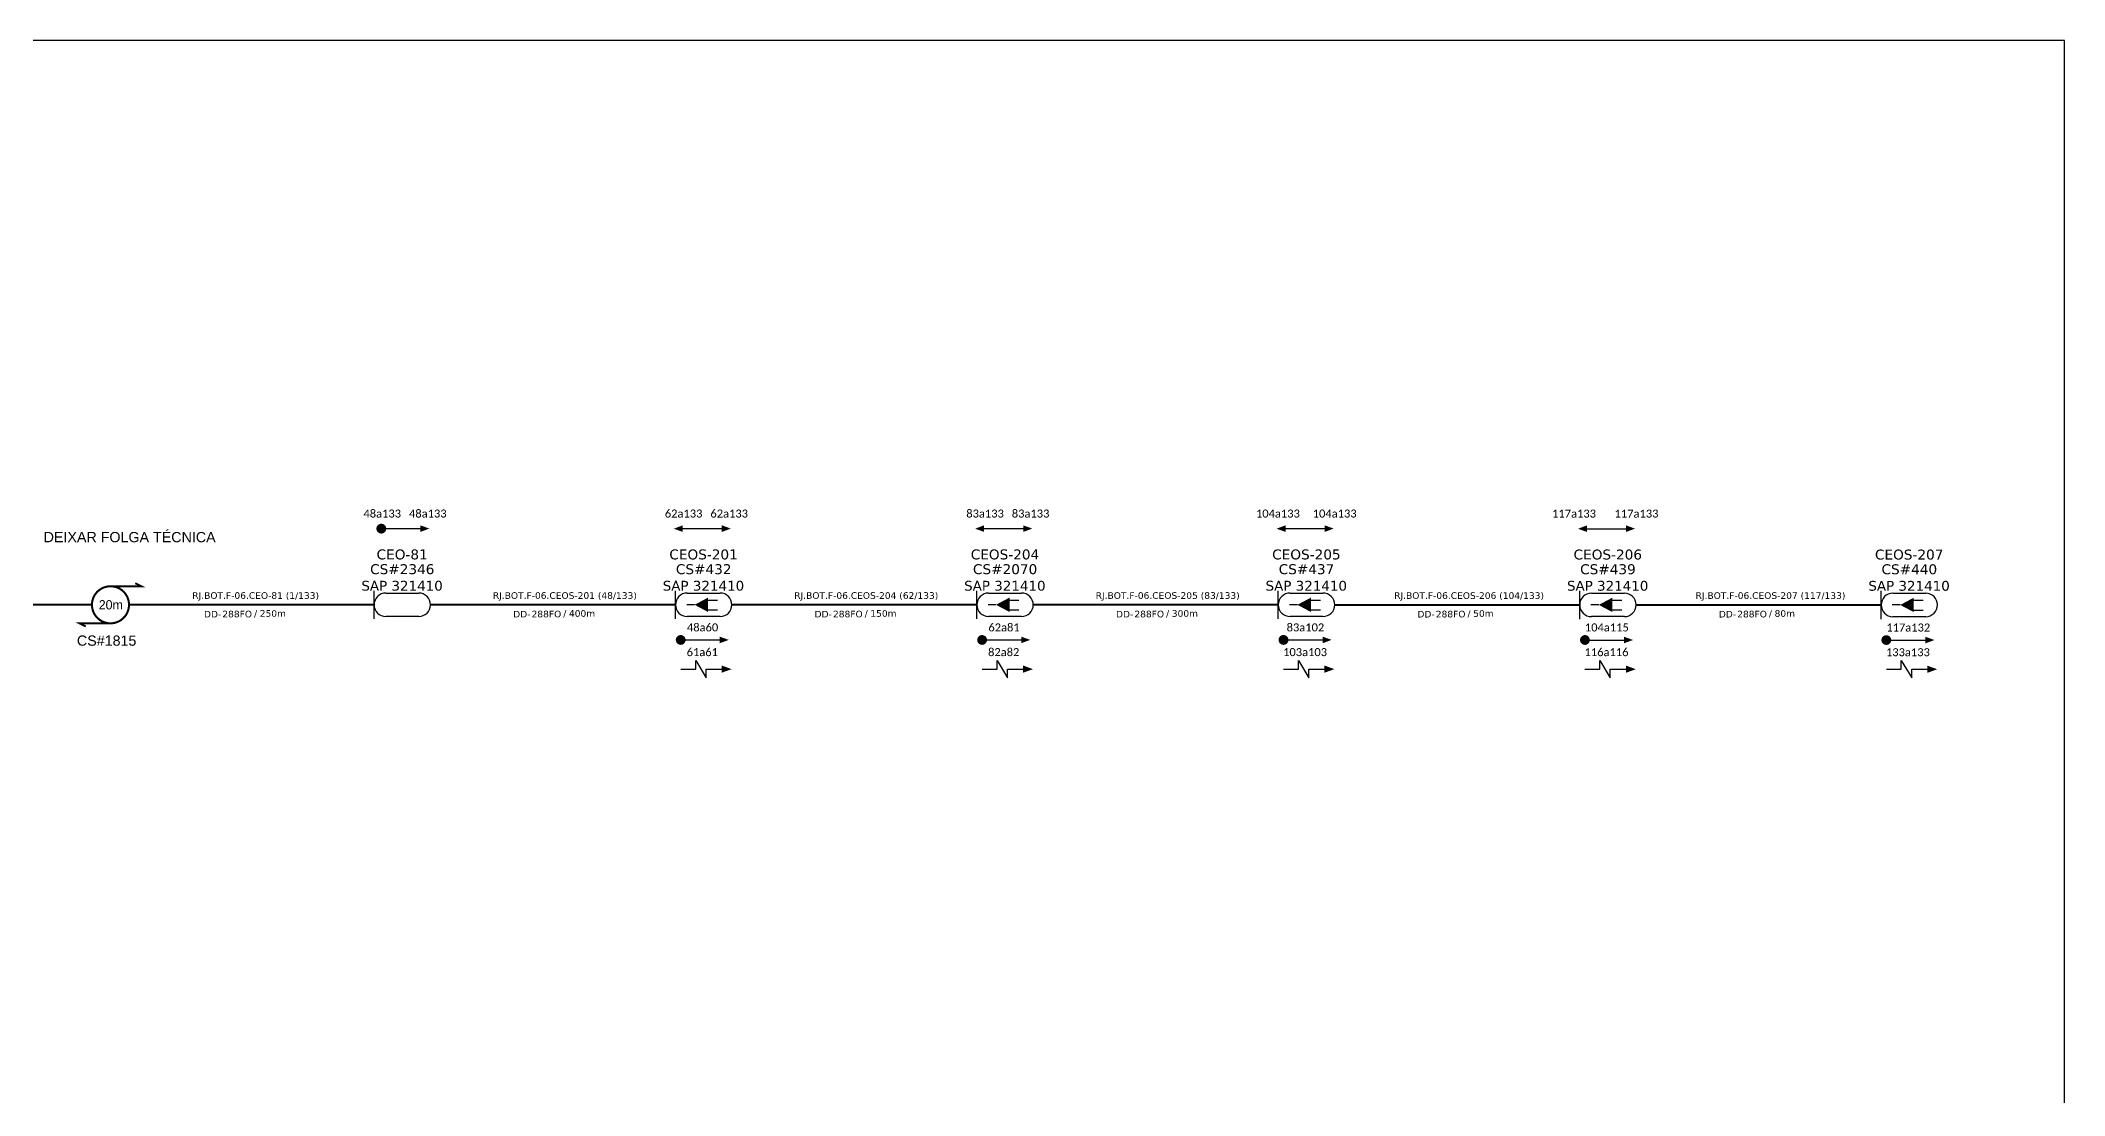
# Model space of a CAD drawing. Header units: metres. Extents: x -1286 to 459, y -500 to 94.
# Drawn here: x -903.9 to -445.1, y -144.8 to 94.2 of the extents above; entities that cross this region are included whole.
import ezdxf
from ezdxf.enums import TextEntityAlignment as Align

# ---------------------------------------------------------------- set-up
doc = ezdxf.new("R2010")
doc.units = ezdxf.units.M
for name, color, linetype in [('20.4-CEOS', 1, 'Continuous'), ('20.5-CABO AÉREO', 1, 'Continuous'), ('CEO', 1, 'Continuous'), ('SETA', 7, 'Continuous')]:
    doc.layers.add(name, color=color, linetype=linetype)
doc.layers.add('40.1-ETIQUETAS', color=1, linetype='Continuous', lineweight=20)
doc.styles.add('ARIAL', font='arial.ttf')
doc.styles.add('siredit', font='verdana.ttf')

# ---------------------------------------------------------------- blocks, each defined once
blk = doc.blocks.new('ETIQUETA_RS5F')
at = {"layer": '40.1-ETIQUETAS', "color": 0, "style": 'siredit'}
blk.add_text('/', height=1.5, dxfattribs=at).set_placement((1.55, -1.95), align=Align.MIDDLE_RIGHT)
for tag, p in [('ETIQUETA_R_PRIMARIA', (1.18, 4.1)), ('ETIQUETA_R_SECUNDARIA', (1.18, 2.1)), ('F_ATIVAS/F_MORTAS', (1.11, -4.24))]:
    blk.add_attdef(tag, text='', height=1.5, dxfattribs=at).set_placement(p, align=Align.MIDDLE_CENTER)
for tag, p in [('TIPO_CABO', (-6.62, -2.12)), ('CAP_CABO', (0.37, -2.09))]:
    blk.add_attdef(tag, text='', height=1.5, dxfattribs=at).set_placement(p, align=Align.MIDDLE_RIGHT)
blk.add_attdef('METROS', text='', height=1.5, dxfattribs=at).set_placement((2.11, -1.95), align=Align.MIDDLE_LEFT)
for tag, p in [('FUSÃO_1', (0.82, -8.39)), ('FUSÃO_2', (0.82, -10.6)), ('FUSÃO_3', (0.82, -12.93)), ('FUSÃO_4', (0.82, -15.14)), ('FUSÃO_5', (0.82, -17.16))]:
    blk.add_attdef(tag, text='', height=1.5, dxfattribs=at).set_placement(p, align=Align.CENTER)

msp = doc.modelspace()

# ---------------------------------------------------------------- linework, layer by layer
msp.add_lwpolyline([(-1286.07, -499.81), (-445.07, -499.81), (-445.07, 94.19), (-1286.07, 94.19)], close=True)
at = {"color": 7}
for points, const_width in [([(-827.23, -16.4, 1), (-826.11, -16.39, 1)], 1.11), ([(-888.07, -29.45, 1.000012), (-888.07, -37.85, 0.999978)], 0.467), ([(-759.35, -41.62, 1), (-758.24, -41.61, 1)], 1.11), ([(-691.02, -41.62, 1), (-689.91, -41.61, 1)], 1.11), ([(-622.69, -41.62, 1), (-621.57, -41.61, 1)], 1.11), ([(-554.35, -41.63, 1), (-553.24, -41.62, 1)], 1.11), ([(-486.02, -41.64, 1), (-484.91, -41.64, 1)], 1.11)]:
    msp.add_lwpolyline(points, format="xyb", close=True, dxfattribs=dict(at, const_width=const_width))
for points in [[(-826.67, -16.4), (-817.8, -16.4)], [(-758.34, -16.4), (-749.47, -16.4)], [(-690, -16.4), (-681.14, -16.4)], [(-621.67, -16.4), (-612.8, -16.4)], [(-553.34, -16.41), (-544.47, -16.41)], [(-758.8, -41.61), (-749.93, -41.61)], [(-690.46, -41.61), (-681.6, -41.61)], [(-622.13, -41.61), (-613.26, -41.61)], [(-553.8, -41.63), (-544.93, -41.63)], [(-485.46, -41.64), (-476.6, -41.64)], [(-755.4, -48.23), (-755.4, -46.26), (-753.05, -50.19), (-753.05, -48.23)], [(-687.07, -48.23), (-687.07, -46.26), (-684.72, -50.19), (-684.72, -48.23)], [(-618.73, -48.23), (-618.73, -46.26), (-616.38, -50.19), (-616.38, -48.23)], [(-550.4, -48.24), (-550.4, -46.27), (-548.05, -50.2), (-548.05, -48.24)], [(-482.07, -48.25), (-482.07, -46.29), (-479.72, -50.21), (-479.72, -48.25)]]:
    msp.add_lwpolyline(points, dxfattribs=at)
at = {"color": 7, "const_width": 0.438}
for points in [[(-888.07, -29.45), (-881.07, -29.45), (-882.47, -28.75)], [(-888.07, -37.85), (-895.07, -37.85), (-893.67, -38.55)]]:
    msp.add_lwpolyline(points, dxfattribs=at)
at = {"layer": '20.4-CEOS', "color": 7}
for p, q in [((-825.65, -30.99), (-818.19, -30.99)), ((-757.32, -30.99), (-749.86, -30.99)), ((-688.99, -30.99), (-681.53, -30.99)), ((-620.65, -30.99), (-613.19, -30.99)), ((-552.32, -31.01), (-544.86, -31.01)), ((-483.99, -31.02), (-476.53, -31.02)), ((-818.19, -36.31), (-825.65, -36.31)), ((-749.86, -36.31), (-757.32, -36.31)), ((-681.53, -36.31), (-688.99, -36.31)), ((-613.19, -36.31), (-620.65, -36.31)), ((-544.86, -36.33), (-552.32, -36.33)), ((-476.53, -36.34), (-483.99, -36.34))]:
    msp.add_line(p, q, dxfattribs=at)
for points in [[(-828.31, -36.86), (-828.31, -30.45)], [(-759.98, -36.86), (-759.98, -30.45)], [(-691.64, -36.86), (-691.64, -30.45)], [(-623.31, -36.86), (-623.31, -30.45)], [(-554.98, -36.87), (-554.98, -30.46)], [(-486.64, -36.89), (-486.64, -30.47)], [(-755.65, -33.65), (-757.44, -33.65)], [(-752.71, -32.6), (-750.44, -32.6)], [(-752.71, -34.81), (-750.44, -34.81)], [(-687.32, -33.65), (-689.11, -33.65)], [(-684.37, -32.6), (-682.11, -32.6)], [(-684.37, -34.81), (-682.11, -34.81)], [(-618.98, -33.65), (-620.78, -33.65)], [(-616.04, -32.6), (-613.77, -32.6)], [(-616.04, -34.81), (-613.77, -34.81)], [(-550.65, -33.67), (-552.44, -33.67)], [(-547.71, -32.61), (-545.44, -32.61)], [(-547.71, -34.82), (-545.44, -34.82)], [(-482.32, -33.68), (-484.11, -33.68)], [(-479.37, -32.62), (-477.11, -32.62)], [(-479.37, -34.84), (-477.11, -34.84)]]:
    msp.add_lwpolyline(points, dxfattribs=at)
for points in [[(-755.65, -33.65, 0, 3.28, 0), (-752.57, -33.65, 3.28, 3.28, 0)], [(-687.32, -33.65, 0, 3.28, 0), (-684.24, -33.65, 3.28, 3.28, 0)], [(-618.98, -33.65, 0, 3.28, 0), (-615.9, -33.65, 3.28, 3.28, 0)], [(-550.65, -33.67, 0, 3.28, 0), (-547.57, -33.67, 3.28, 3.28, 0)], [(-482.32, -33.68, 0, 3.28, 0), (-479.24, -33.68, 3.28, 3.28, 0)]]:
    msp.add_lwpolyline(points, format="xyseb", dxfattribs=at)
for centre, start, end in [((-825.65, -33.65), 90, 270), ((-818.19, -33.65), 270, 90), ((-757.32, -33.65), 90, 270), ((-749.86, -33.65), 270, 90), ((-688.99, -33.65), 90, 270), ((-681.53, -33.65), 270, 90), ((-620.65, -33.65), 90, 270), ((-613.19, -33.65), 270, 90), ((-552.32, -33.67), 90, 270), ((-544.86, -33.67), 270, 90), ((-483.99, -33.68), 90, 270), ((-476.53, -33.68), 270, 90)]:
    msp.add_arc(centre, 2.66, start, end, dxfattribs=at)
at = {"layer": '20.5-CABO AÉREO', "color": 7, "ltscale": 8, "const_width": 0.444}
for points in [[(-947.82, -33.65), (-892.27, -33.65)], [(-883.87, -33.65), (-828.31, -33.65)], [(-815.53, -33.65), (-759.98, -33.65)], [(-747.2, -33.65), (-691.64, -33.65)], [(-678.87, -33.65), (-623.31, -33.65)], [(-610.53, -33.67), (-554.98, -33.67)], [(-542.2, -33.68), (-486.64, -33.68)]]:
    msp.add_lwpolyline(points, dxfattribs=at)
at = {"layer": 'SETA', "color": 7}
for points in [[(-758.8, -48.23), (-755.4, -48.23)], [(-753.05, -48.23), (-749.5, -48.23)], [(-690.46, -48.23), (-687.07, -48.23)], [(-684.72, -48.23), (-681.17, -48.23)], [(-622.13, -48.23), (-618.73, -48.23)], [(-616.38, -48.23), (-612.84, -48.23)], [(-553.8, -48.24), (-550.4, -48.24)], [(-548.05, -48.24), (-544.5, -48.24)], [(-485.46, -48.25), (-482.07, -48.25)], [(-479.72, -48.25), (-476.17, -48.25)]]:
    msp.add_lwpolyline(points, dxfattribs=at)
for points in [[(-817.81, -15.65), (-815.77, -16.38), (-817.8, -17.14)], [(-758.33, -17.14), (-760.37, -16.41), (-758.34, -15.65)], [(-749.47, -15.65), (-747.43, -16.38), (-749.47, -17.14)], [(-690, -17.14), (-692.04, -16.41), (-690.01, -15.65)], [(-681.14, -15.65), (-679.1, -16.38), (-681.13, -17.14)], [(-621.67, -17.14), (-623.71, -16.41), (-621.67, -15.65)], [(-612.81, -15.65), (-610.77, -16.38), (-612.8, -17.14)], [(-553.33, -17.15), (-555.37, -16.42), (-553.34, -15.67)], [(-544.47, -15.67), (-542.43, -16.4), (-544.47, -17.15)], [(-749.93, -40.87), (-747.89, -41.6), (-749.93, -42.35)], [(-681.6, -40.87), (-679.56, -41.6), (-681.59, -42.35)], [(-613.27, -40.87), (-611.23, -41.6), (-613.26, -42.35)], [(-544.93, -40.89), (-542.89, -41.62), (-544.93, -42.37)], [(-476.6, -40.9), (-474.56, -41.63), (-476.59, -42.38)], [(-749.5, -47.41), (-747.26, -48.23), (-749.5, -49.04)], [(-681.17, -47.41), (-678.93, -48.23), (-681.17, -49.04)], [(-612.84, -47.41), (-610.6, -48.23), (-612.84, -49.04)], [(-544.5, -47.42), (-542.26, -48.24), (-544.5, -49.05)], [(-476.17, -47.44), (-473.93, -48.25), (-476.17, -49.07)]]:
    msp.add_solid(points, dxfattribs=at)

# ---------------------------------------------------------------- block references
at = {"layer": '40.1-ETIQUETAS', "color": 7}
ref = msp.add_blockref('ETIQUETA_RS5F', (-856.37, -33.65), dxfattribs=at)
ref.add_attrib('ETIQUETA_R_SECUNDARIA', 'RJ.BOT.F-06.CEO-81 (1/133)', dxfattribs={"color": 0, "height": 1.5, "style": 'siredit'}).set_placement((-855.16, -31.55), align=Align.MIDDLE_CENTER)
ref.add_attrib('TIPO_CABO', 'DD-', dxfattribs={"color": 0, "height": 1.5, "style": 'siredit'}).set_placement((-862.96, -35.77), align=Align.MIDDLE_RIGHT)
ref.add_attrib('CAP_CABO', '288FO', dxfattribs={"color": 0, "height": 1.5, "style": 'siredit'}).set_placement((-855.98, -35.75), align=Align.MIDDLE_RIGHT)
ref.add_attrib('METROS', '250m', dxfattribs={"color": 0, "height": 1.5, "style": 'siredit'}).set_placement((-854.23, -35.61), align=Align.MIDDLE_LEFT)
ref = msp.add_blockref('ETIQUETA_RS5F', (-786.27, -33.65), dxfattribs=at)
ref.add_attrib('ETIQUETA_R_SECUNDARIA', 'RJ.BOT.F-06.CEOS-201 (48/133)', dxfattribs={"color": 0, "height": 1.5, "style": 'siredit'}).set_placement((-785.06, -31.55), align=Align.MIDDLE_CENTER)
ref.add_attrib('TIPO_CABO', 'DD-', dxfattribs={"color": 0, "height": 1.5, "style": 'siredit'}).set_placement((-792.86, -35.77), align=Align.MIDDLE_RIGHT)
ref.add_attrib('CAP_CABO', '288FO', dxfattribs={"color": 0, "height": 1.5, "style": 'siredit'}).set_placement((-785.88, -35.75), align=Align.MIDDLE_RIGHT)
ref.add_attrib('METROS', '400m', dxfattribs={"color": 0, "height": 1.5, "style": 'siredit'}).set_placement((-784.13, -35.61), align=Align.MIDDLE_LEFT)
ref = msp.add_blockref('ETIQUETA_RS5F', (-717.94, -33.65), dxfattribs=at)
ref.add_attrib('ETIQUETA_R_SECUNDARIA', 'RJ.BOT.F-06.CEOS-204 (62/133)', dxfattribs={"color": 0, "height": 1.5, "style": 'siredit'}).set_placement((-716.73, -31.55), align=Align.MIDDLE_CENTER)
ref.add_attrib('TIPO_CABO', 'DD-', dxfattribs={"color": 0, "height": 1.5, "style": 'siredit'}).set_placement((-724.53, -35.77), align=Align.MIDDLE_RIGHT)
ref.add_attrib('CAP_CABO', '288FO', dxfattribs={"color": 0, "height": 1.5, "style": 'siredit'}).set_placement((-717.54, -35.75), align=Align.MIDDLE_RIGHT)
ref.add_attrib('METROS', '150m', dxfattribs={"color": 0, "height": 1.5, "style": 'siredit'}).set_placement((-715.8, -35.61), align=Align.MIDDLE_LEFT)
ref = msp.add_blockref('ETIQUETA_RS5F', (-649.61, -33.65), dxfattribs=at)
ref.add_attrib('ETIQUETA_R_SECUNDARIA', 'RJ.BOT.F-06.CEOS-205 (83/133)', dxfattribs={"color": 0, "height": 1.5, "style": 'siredit'}).set_placement((-648.39, -31.55), align=Align.MIDDLE_CENTER)
ref.add_attrib('TIPO_CABO', 'DD-', dxfattribs={"color": 0, "height": 1.5, "style": 'siredit'}).set_placement((-656.19, -35.77), align=Align.MIDDLE_RIGHT)
ref.add_attrib('CAP_CABO', '288FO', dxfattribs={"color": 0, "height": 1.5, "style": 'siredit'}).set_placement((-649.21, -35.75), align=Align.MIDDLE_RIGHT)
ref.add_attrib('METROS', '300m', dxfattribs={"color": 0, "height": 1.5, "style": 'siredit'}).set_placement((-647.46, -35.61), align=Align.MIDDLE_LEFT)
ref = msp.add_blockref('ETIQUETA_RS5F', (-581.27, -33.67), dxfattribs=at)
ref.add_attrib('ETIQUETA_R_SECUNDARIA', 'RJ.BOT.F-06.CEOS-206 (104/133)', dxfattribs={"color": 0, "height": 1.5, "style": 'siredit'}).set_placement((-580.06, -31.56), align=Align.MIDDLE_CENTER)
ref.add_attrib('TIPO_CABO', 'DD-', dxfattribs={"color": 0, "height": 1.5, "style": 'siredit'}).set_placement((-587.86, -35.78), align=Align.MIDDLE_RIGHT)
ref.add_attrib('CAP_CABO', '288FO', dxfattribs={"color": 0, "height": 1.5, "style": 'siredit'}).set_placement((-580.88, -35.76), align=Align.MIDDLE_RIGHT)
ref.add_attrib('METROS', '50m', dxfattribs={"color": 0, "height": 1.5, "style": 'siredit'}).set_placement((-579.13, -35.62), align=Align.MIDDLE_LEFT)
ref = msp.add_blockref('ETIQUETA_RS5F', (-512.94, -33.67), dxfattribs=at)
ref.add_attrib('ETIQUETA_R_SECUNDARIA', 'RJ.BOT.F-06.CEOS-207 (117/133)', dxfattribs={"color": 0, "height": 1.5, "style": 'siredit'}).set_placement((-511.73, -31.56), align=Align.MIDDLE_CENTER)
ref.add_attrib('TIPO_CABO', 'DD-', dxfattribs={"color": 0, "height": 1.5, "style": 'siredit'}).set_placement((-519.53, -35.78), align=Align.MIDDLE_RIGHT)
ref.add_attrib('CAP_CABO', '288FO', dxfattribs={"color": 0, "height": 1.5, "style": 'siredit'}).set_placement((-512.54, -35.76), align=Align.MIDDLE_RIGHT)
ref.add_attrib('METROS', '80m', dxfattribs={"color": 0, "height": 1.5, "style": 'siredit'}).set_placement((-510.8, -35.62), align=Align.MIDDLE_LEFT)

# ---------------------------------------------------------------- texts
at = {"color": 7, "style": 'ARIAL'}
for s, p in [('DEIXAR FOLGA TÉCNICA', (-903.22, -19.47)), ('CS#1815', (-895.68, -42.92))]:
    msp.add_text(s, height=2.315, rotation=359.9867, dxfattribs=at).set_placement(p)
at = {"color": 7}
msp.add_text('20m', height=2.1, dxfattribs=at).set_placement((-890.73, -34.7))
at = {"layer": '20.4-CEOS', "color": 7, "style": 'siredit'}
for s, height, p in [('CS#2346', 2.253, (-821.92, -25.58)), ('CS#432', 2.253, (-753.58, -25.58)), ('CS#2070', 2.253, (-685.25, -25.58)), ('CS#437', 2.253, (-616.92, -25.58)), ('CS#439', 2.253, (-548.58, -25.59)), ('CS#440', 2.253, (-480.25, -25.6)), ('SAP 321410', 2.222, (-821.97, -29.33)), ('SAP 321410', 2.222, (-753.64, -29.33)), ('SAP 321410', 2.222, (-685.31, -29.33)), ('SAP 321410', 2.222, (-616.97, -29.33)), ('SAP 321410', 2.222, (-548.64, -29.34)), ('SAP 321410', 2.222, (-480.31, -29.35))]:
    msp.add_text(s, height=height, dxfattribs=at).set_placement(p, align=Align.MIDDLE_CENTER)
at = {"layer": '40.1-ETIQUETAS', "color": 7, "char_height": 1.8144, "width": 30.9941, "attachment_point": 5, "style": 'ARIAL'}
for s, insert in [('{\\fCalibri|b0|i0|c0|p34;48a133}', (-826.46, -12.99)), ('{\\fCalibri|b0|i0|c0|p34;48a133}', (-816.13, -12.99)), ('{\\fCalibri|b0|i0|c0|p34;62a133}', (-758.13, -12.99)), ('{\\fCalibri|b0|i0|c0|p34;62a133}', (-747.8, -12.99)), ('{\\fCalibri|b0|i0|c0|p34;83a133}', (-689.79, -12.99)), ('{\\fCalibri|b0|i0|c0|p34;83a133}', (-679.47, -12.99)), ('{\\fCalibri|b0|i0|c0|p34;104a133}', (-623.4, -12.99)), ('{\\fCalibri|b0|i0|c0|p34;104a133}', (-610.53, -12.99)), ('{\\fCalibri|b0|i0|c0|p34;117a133}', (-556.27, -13)), ('{\\fCalibri|b0|i0|c0|p34;117a133}', (-542.1, -13)), ('{\\fCalibri|b0|i0|c0|p34;48a60}', (-753.83, -38.78)), ('{\\fCalibri|b0|i0|c0|p34;62a81}', (-685.49, -38.78)), ('{\\fCalibri|b0|i0|c0|p34;83a102}', (-617.16, -38.78)), ('{\\fCalibri|b0|i0|c0|p34;104a115}', (-548.83, -38.79)), ('{\\fCalibri|b0|i0|c0|p34;117a132}', (-480.49, -38.81)), ('{\\fCalibri|b0|i0|c0|p34;61a61}', (-753.9, -44.38)), ('{\\fCalibri|b0|i0|c0|p34;82a82}', (-685.57, -44.38)), ('{\\fCalibri|b0|i0|c0|p34;103a103}', (-617.24, -44.38)), ('{\\fCalibri|b0|i0|c0|p34;116a116}', (-548.9, -44.39)), ('{\\fCalibri|b0|i0|c0|p34;133a133}', (-480.57, -44.41))]:
    msp.add_mtext(s, dxfattribs=dict(at, insert=insert))
at = {"layer": 'CEO', "color": 7, "style": 'siredit'}
for s, p in [('CEO-81', (-821.94, -22.24)), ('CEOS-201', (-753.61, -22.24)), ('CEOS-204', (-685.28, -22.24)), ('CEOS-205', (-616.94, -22.24)), ('CEOS-206', (-548.61, -22.26)), ('CEOS-207', (-480.28, -22.27))]:
    msp.add_text(s, height=2.253, dxfattribs=at).set_placement(p, align=Align.MIDDLE_CENTER)

doc.saveas('drawing.dxf')
